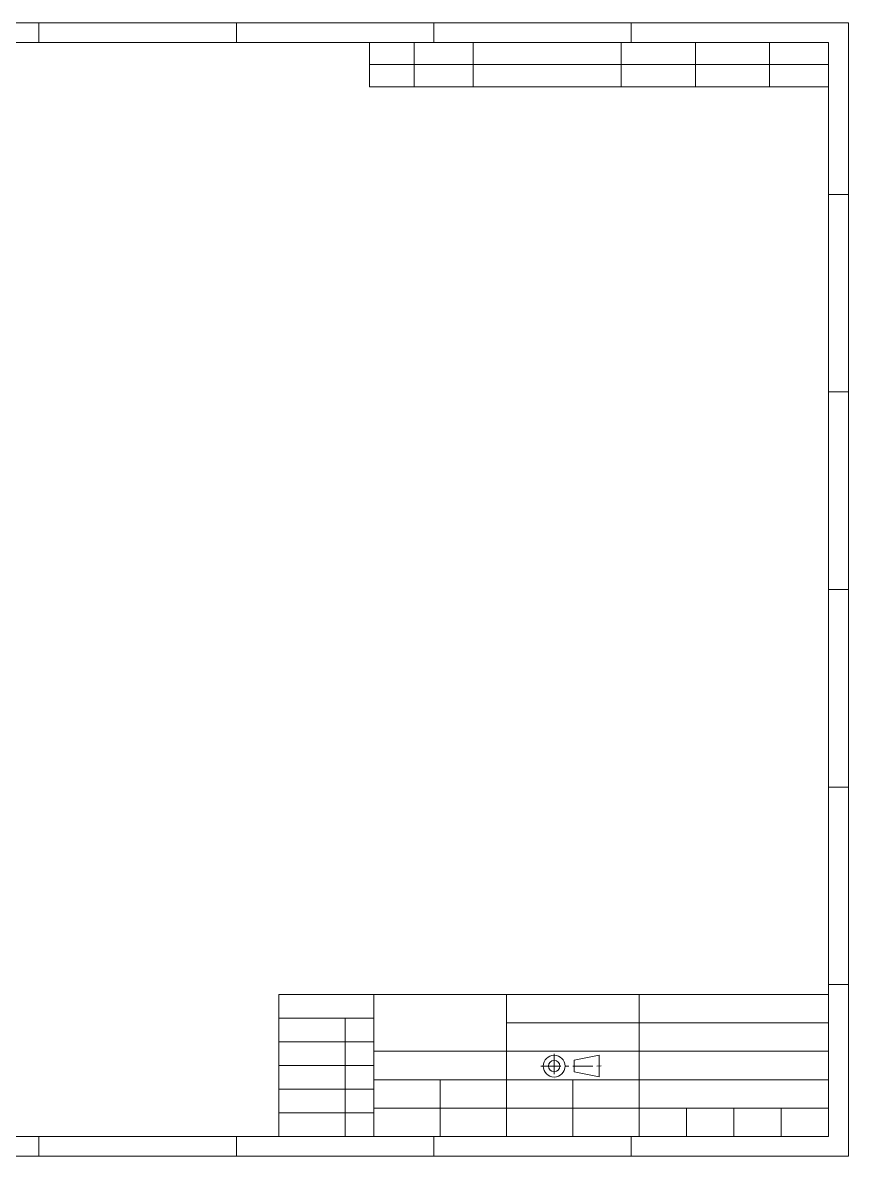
# Model space of a CAD drawing. Header units: millimetres. Extents: x 7 to 1038, y 7 to 730.
# Drawn here: x 515 to 1038, y 12 to 730 of the extents above; entities that cross this region are included whole.
import ezdxf

# ---------------------------------------------------------------- set-up
doc = ezdxf.new("R2010")
doc.units = ezdxf.units.MM
doc.linetypes.add('CENTERX2', pattern=[20.32, 12.7, -2.54, 2.54, -2.54])

msp = doc.modelspace()

# ---------------------------------------------------------------- linework, layer by layer
at = {"color": 7, "linetype": 'Continuous', "lineweight": 0}
for p, q in [((1037.5, 730), (12.5, 730)), ((525, 730), (525, 717.5)), ((650, 717.5), (650, 730)), ((775, 730), (775, 717.5)), ((900, 717.5), (900, 730)), ((1037.5, 12.5), (1037.5, 730)), ((1025, 717.5), (25, 717.5)), ((734.375, 717.5), (987.5, 717.5)), ((734.375, 717.5), (734.375, 689.375)), ((762.5, 717.5), (762.5, 689.375)), ((781.25, 717.5), (987.5, 717.5)), ((800, 717.5), (800, 689.375)), ((893.75, 717.5), (893.75, 689.375)), ((940.625, 717.5), (940.625, 689.375)), ((987.5, 689.375), (987.5, 717.5)), ((987.5, 717.5), (1025, 717.5)), ((1025, 717.5), (1025, 25)), ((1025, 689.375), (1025, 717.5)), ((734.375, 703.4375), (1025, 703.4375)), ((734.375, 689.375), (1025, 689.375)), ((1037.5, 621.25), (1025, 621.25)), ((1025, 496.25), (1037.5, 496.25)), ((1037.5, 371.25), (1025, 371.25)), ((1025, 246.25), (1037.5, 246.25)), ((677, 115), (677, 25)), ((737, 115), (677, 115)), ((737, 115), (905, 115)), ((737, 115), (737, 61)), ((737, 61), (737, 115)), ((737, 115), (737, 25)), ((821, 61), (821, 115)), ((905, 115), (1025, 115)), ((905, 115), (905, 25)), ((1025, 121.25), (1037.5, 121.25)), ((1025, 115), (1025, 25)), ((737, 100), (677, 100)), ((719, 100), (719, 25)), ((905, 97), (821, 97)), ((905, 97), (1025, 97)), ((737, 85), (677, 85)), ((905, 79), (737, 79)), ((905, 79), (1025, 79)), ((863.9031, 73.2751), (879.7727, 76.5425)), ((863.9031, 73.2751), (863.9031, 66.0751)), ((879.7727, 76.5425), (879.7727, 62.8077)), ((737, 70), (677, 70)), ((863.9031, 66.0751), (879.7727, 62.8077)), ((737, 25), (737, 61)), ((737, 25), (737, 61)), ((905, 61), (737, 61)), ((737, 43), (737, 61)), ((779, 25), (779, 61)), ((821, 43), (821, 61)), ((863, 43), (863, 61)), ((905, 61), (1025, 61)), ((737, 55), (677, 55)), ((737, 40), (677, 40)), ((737, 43), (905, 43)), ((737, 43), (737, 25)), ((821, 43), (821, 25)), ((863, 43), (863, 25)), ((905, 43), (1025, 43)), ((935, 43), (935, 25)), ((965, 43), (965, 25)), ((995, 43), (995, 25)), ((25, 25), (1025, 25)), ((525, 12.5), (525, 25)), ((650, 25), (650, 12.5)), ((677, 25), (863, 25)), ((775, 25), (775, 12.5)), ((863, 25), (1025, 25)), ((900, 25), (900, 12.5)), ((12.5, 12.5), (1037.5, 12.5))]:
    msp.add_line(p, q, dxfattribs=at)
at = {"color": 7, "linetype": 'CENTERX2', "lineweight": 0}
for p, q in [((851.2338, 77.3025), (851.2338, 61.9052)), ((842.79, 69.6038), (882.9674, 69.6751))]:
    msp.add_line(p, q, dxfattribs=at)
at = {"color": 7, "linetype": 'Continuous', "lineweight": 0}
for centre, radius in [((851.2338, 69.6038), 6.9387), ((851.2338, 69.643), 3.6)]:
    msp.add_circle(centre, radius, dxfattribs=at)

doc.saveas('drawing.dxf')
